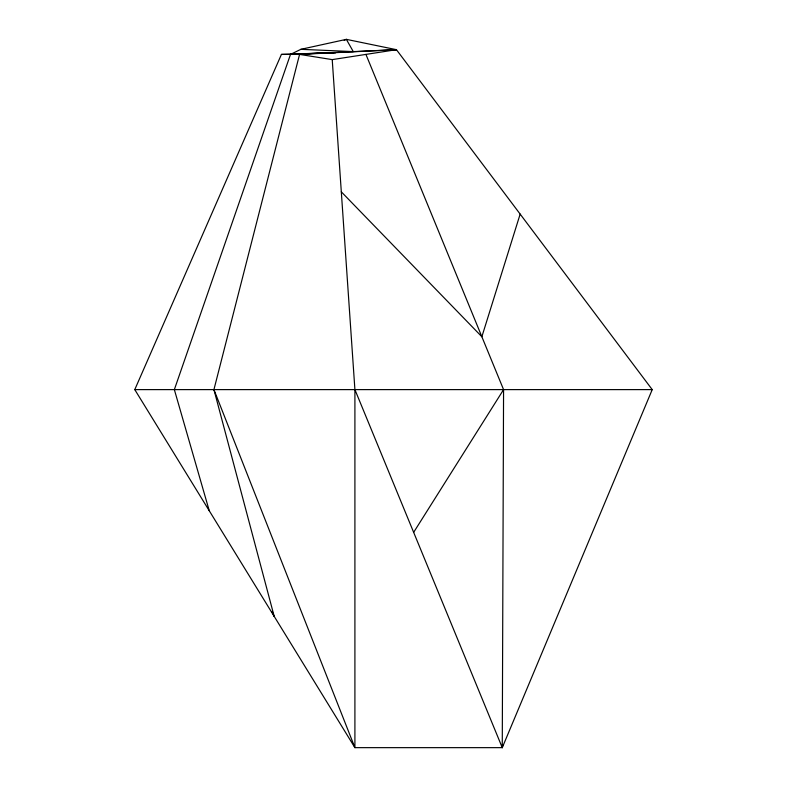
<?xml version="1.0" encoding="UTF-8"?>
<svg xmlns="http://www.w3.org/2000/svg" width="787" height="787" viewBox="0 0 787 787"><rect width="100%" height="100%" fill="white"/><g stroke="black" fill="none" stroke-linecap="round" stroke-linejoin="round"><path stroke-width="1.18" d="M209.263 510.763L174.35 389.614L290.501 54.401L335.882 52.631L281.431 54.401L134.774 389.614L354.907 747.65L502.263 747.65L503.572 389.614L365.925 54.401M281.431 54.401L299.572 54.401L332.222 59.615L354.907 389.614L502.263 747.65L502.726 745.24M272.213 611.873L274.191 616.359L213.926 389.614L299.572 54.401L396.432 49.679L652.226 389.614L502.263 747.65M520.158 214.103L481.86 336.738L341.312 191.831M413.657 532.346L503.572 389.614M332.222 59.615L396.432 49.679L346.349 39.35L300.87 49.325L290.501 54.401L296.542 54.126M344.194 40.383L346.349 39.35L353.274 51.598L300.87 49.325M301.372 53.919L396.432 49.679L394.002 49.679M134.774 389.614L652.226 389.614M213.926 389.614L354.907 747.65L354.907 389.614"/></g></svg>
